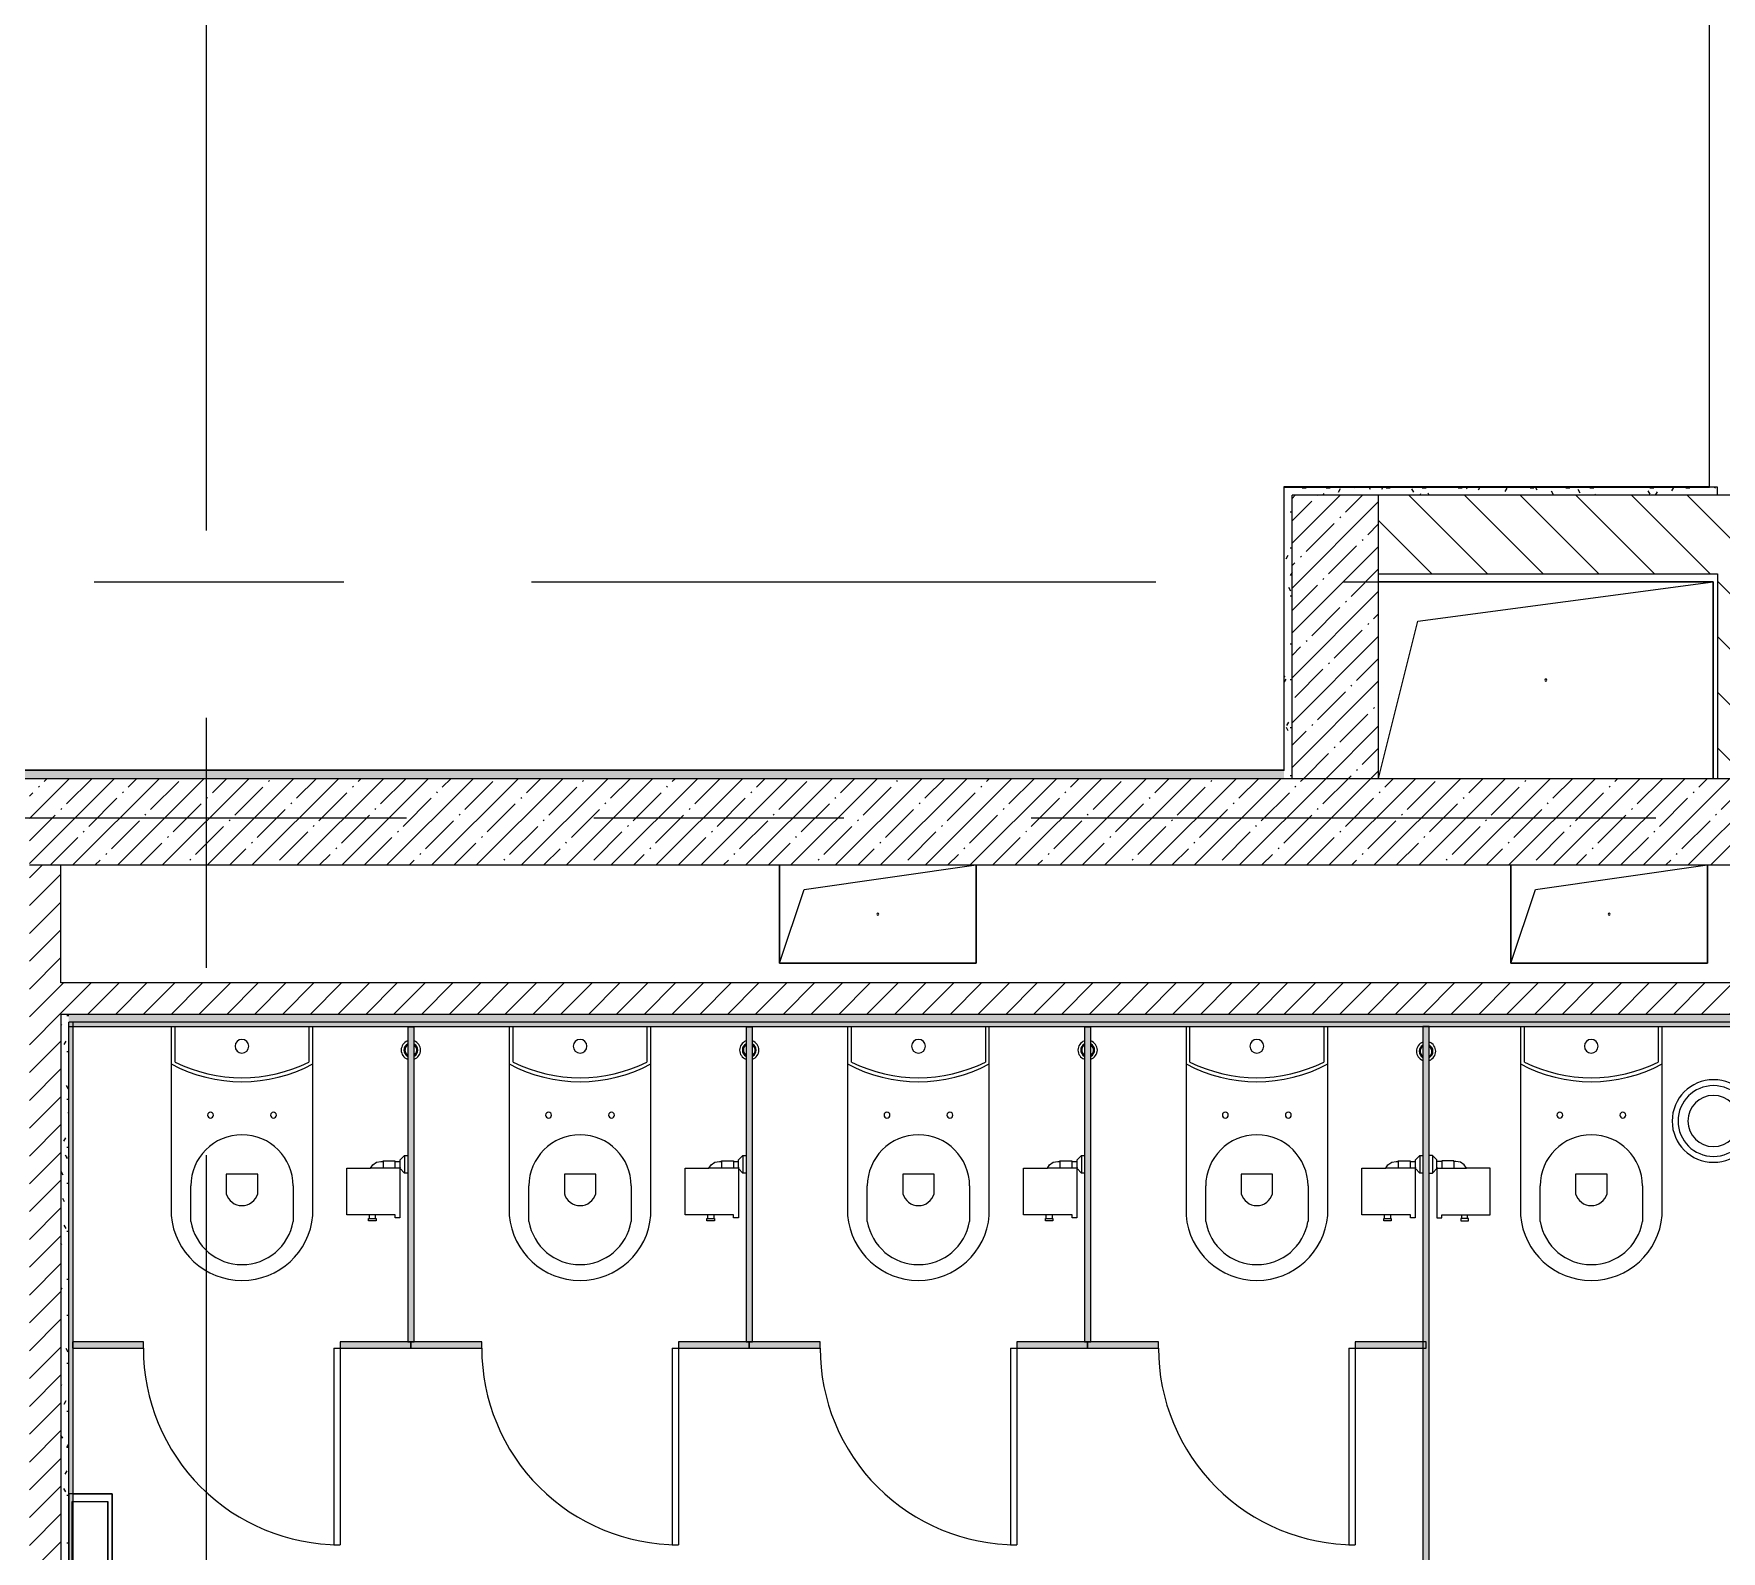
# Model space of a CAD drawing. Header units: millimetres. Extents: x 1322 to 199238, y -8553 to 29000.
# Drawn here: x 18690 to 22978, y 8635 to 12493 of the extents above; entities that cross this region are included whole.
import ezdxf

# ---------------------------------------------------------------- set-up
doc = ezdxf.new("R2010")
doc.units = ezdxf.units.MM
doc.linetypes.add('Осевая', pattern=[3175, 635, -476.25, 1587.5, -476.25])
for name, color, linetype, lineweight in [('A-DETL-GENF', 7, 'Continuous', 9), ('A-DOOR', 7, 'Continuous', 9), ('A-GENM', 7, 'Continuous', 9), ('A-GENM-1', 7, 'Continuous', 25), ('A-WALL', 7, 'Continuous', 9), ('I-WALL', 7, 'Continuous', 9), ('P-SANR-FIXT', 7, 'Continuous', 9), ('Оси-2', 7, 'Осевая', 9)]:
    doc.layers.add(name, color=color, linetype=linetype, lineweight=lineweight)
for name, color, linetype, lineweight, true_color in [('A-WALL-1', 7, 'Continuous', 9, 0x3c3c3c), ('A-WALL-FNSH-1', 7, 'Continuous', 9, 0x3c3c3c), ('I-FURN-1', 7, 'Continuous', 9, 0xf0f0f0)]:
    doc.layers.add(name, color=color, linetype=linetype, lineweight=lineweight, true_color=true_color)
pattern_1 = [(45, (-75531.326, 0), (-35.35534, 35.35534), [])]
pattern_2 = [(135, (-75531.33, 0), (-70.71068, -70.71068), [])]
pattern_3 = [(45, (-75531.33, 0), (-57.024626, 57.024626), []), (45, (-75474.3, 0), (-57.024626, 57.024626), [100.806, -20.161, 3.353, -16.808])]
pattern_4 = [(0, (-75531.326, 0), (121.92, 30.48), [10.058, -81.382, 10.058, -81.382, -487.68]), (0, (-75531.326, 0), (121.92, 30.48), [-182.88, 10.058, -172.822, 10.058, -81.382, -213.36]), (0, (-75531.326, 0), (121.92, 30.48), [-457.2, 10.058, -50.902, 10.058, -142.342]), (120, (-75485.606, 15.24), (-87.356454, 90.345817), [10.058, -81.382, 10.058, -81.382, -487.68]), (120, (-75485.606, 15.24), (-87.356454, 90.345817), [-182.88, 10.058, -172.822, 10.058, -81.382, -213.36]), (120, (-75485.606, 15.24), (-87.356454, 90.345817), [-457.2, 10.058, -50.902, 10.058, -142.342]), (240, (-75470.366, 76.2), (-34.563546, -120.825817), [10.058, -81.382, 10.058, -81.382, -487.68]), (240, (-75470.366, 76.2), (-34.563546, -120.825817), [-182.88, 10.058, -172.822, 10.058, -81.382, -213.36]), (240, (-75470.366, 76.2), (-34.563546, -120.825817), [-457.2, 10.058, -50.902, 10.058, -142.342])]

# ---------------------------------------------------------------- blocks, each defined once
blk = doc.blocks.new('131_Сантехническая перегородка 7 - СП-1-30858579-План размещения напольных электротехнических лючков и розеток 1 этажа в осях 23_1-33')
at = {"layer": 'A-GENM'}
blk.add_hatch(color=256, dxfattribs=at).paths.add_polyline_path([(2165.9, -8), (2165.9, 8), (-4.1, 8), (-4.1, -8), (1220.2, -8)])
at = {"layer": 'A-GENM', "flags": 128}
for points in [[(71.5, 8), (71.1, 8.5), (70.8, 9), (70.4, 9.5), (70, 9.9), (69.6, 10.4), (69.2, 10.8), (68.8, 11.2), (68.3, 11.6), (67.8, 12), (67.3, 12.3), (66.8, 12.7), (66.3, 13), (65.8, 13.3), (65.3, 13.6), (64.7, 13.8), (64.2, 14), (63.6, 14.3), (63, 14.4), (62.4, 14.6), (61.9, 14.7), (61.3, 14.9), (60.7, 14.9), (60.1, 15), (59.5, 15.1), (58.9, 15.1), (58.3, 15.1), (57.7, 15), (57.1, 15), (56.5, 14.9), (55.9, 14.8), (55.3, 14.7), (54.7, 14.5), (54.1, 14.4), (53.5, 14.2), (53, 13.9), (52.4, 13.7), (51.9, 13.4), (51.4, 13.2), (50.8, 12.9), (50.3, 12.5), (49.8, 12.2), (49.3, 11.8), (48.9, 11.4), (48.4, 11), (48, 10.6), (47.6, 10.2), (47.2, 9.7), (46.8, 9.3), (46.4, 8.8), (46.1, 8.3), (45.9, 8)], [(45.9, -8), (46.3, -8.5), (46.6, -9), (47, -9.5), (47.4, -9.9), (47.8, -10.4), (48.2, -10.8), (48.6, -11.2), (49.1, -11.6), (49.6, -12), (50, -12.3), (50.5, -12.7), (51.1, -13), (51.6, -13.3), (52.1, -13.6), (52.7, -13.8), (53.2, -14), (53.8, -14.3), (54.4, -14.4), (54.9, -14.6), (55.5, -14.7), (56.1, -14.9), (56.7, -14.9), (57.3, -15), (57.9, -15.1), (58.5, -15.1), (59.1, -15.1), (59.7, -15), (60.3, -15), (60.9, -14.9), (61.5, -14.8), (62.1, -14.7), (62.7, -14.5), (63.3, -14.4), (63.8, -14.2), (64.4, -13.9), (65, -13.7), (65.5, -13.4), (66, -13.2), (66.6, -12.9), (67.1, -12.5), (67.6, -12.2), (68, -11.8), (68.5, -11.4), (69, -11), (69.4, -10.6), (69.8, -10.2), (70.2, -9.7), (70.6, -9.3), (70.9, -8.8), (71.3, -8.3), (71.5, -8)]]:
    blk.add_lwpolyline(points, dxfattribs=at)
at = {"layer": 'A-GENM'}
for radius, start, end in [(24.6, 19.9113, 160.0887), (17.6, 28.9731, 151.0269), (15.1, 78.8699, 146.2189), (15.1, 33.7811, 53.124), (24.6, 199.9113, 340.0887), (17.6, 208.9731, 331.0269), (15.1, 213.7811, 233.124), (15.1, 258.8699, 326.2189)]:
    blk.add_arc((58.7, 0), radius, start, end, dxfattribs=at)
at = {"layer": 'A-GENM-1'}
for p, q in [((2165.9, 8), (-4.1, 8)), ((-4.1, 8), (-4.1, -8)), ((2165.9, -8), (2165.9, 8)), ((-4.1, -8), (2165.9, -8))]:
    blk.add_line(p, q, dxfattribs=at)
blk = doc.blocks.new('131_Сантехническая перегородка 6 - СП-1-30839354-План размещения напольных электротехнических лючков и розеток 1 этажа в осях 23_1-33')
at = {"layer": 'A-GENM'}
blk.add_hatch(color=256, dxfattribs=at).paths.add_polyline_path([(800, 8), (0, 8), (0, -8), (800, -8)])
at = {"layer": 'A-GENM', "flags": 128}
for points in [[(71.5, 8), (71.1, 8.5), (70.8, 9), (70.4, 9.5), (70, 9.9), (69.6, 10.4), (69.2, 10.8), (68.8, 11.2), (68.3, 11.6), (67.8, 12), (67.3, 12.3), (66.8, 12.7), (66.3, 13), (65.8, 13.3), (65.3, 13.6), (64.7, 13.8), (64.2, 14), (63.6, 14.3), (63, 14.4), (62.4, 14.6), (61.9, 14.7), (61.3, 14.9), (60.7, 14.9), (60.1, 15), (59.5, 15.1), (58.9, 15.1), (58.3, 15.1), (57.7, 15), (57.1, 15), (56.5, 14.9), (55.9, 14.8), (55.3, 14.7), (54.7, 14.5), (54.1, 14.4), (53.5, 14.2), (53, 13.9), (52.4, 13.7), (51.9, 13.4), (51.4, 13.2), (50.8, 12.9), (50.3, 12.5), (49.8, 12.2), (49.3, 11.8), (48.9, 11.4), (48.4, 11), (48, 10.6), (47.6, 10.2), (47.2, 9.7), (46.8, 9.3), (46.4, 8.8), (46.1, 8.3), (45.9, 8)], [(45.9, -8), (46.3, -8.5), (46.6, -9), (47, -9.5), (47.4, -9.9), (47.8, -10.4), (48.2, -10.8), (48.6, -11.2), (49.1, -11.6), (49.6, -12), (50, -12.3), (50.5, -12.7), (51.1, -13), (51.6, -13.3), (52.1, -13.6), (52.7, -13.8), (53.2, -14), (53.8, -14.3), (54.4, -14.4), (54.9, -14.6), (55.5, -14.7), (56.1, -14.9), (56.7, -14.9), (57.3, -15), (57.9, -15.1), (58.5, -15.1), (59.1, -15.1), (59.7, -15), (60.3, -15), (60.9, -14.9), (61.5, -14.8), (62.1, -14.7), (62.7, -14.5), (63.3, -14.4), (63.8, -14.2), (64.4, -13.9), (65, -13.7), (65.5, -13.4), (66, -13.2), (66.6, -12.9), (67.1, -12.5), (67.6, -12.2), (68, -11.8), (68.5, -11.4), (69, -11), (69.4, -10.6), (69.8, -10.2), (70.2, -9.7), (70.6, -9.3), (70.9, -8.8), (71.3, -8.3), (71.5, -8)]]:
    blk.add_lwpolyline(points, dxfattribs=at)
at = {"layer": 'A-GENM'}
for radius, start, end in [(24.6, 19.9113, 160.0887), (17.6, 28.9731, 151.0269), (15.1, 78.8699, 146.2189), (15.1, 33.7811, 53.124), (24.6, 199.9113, 340.0887), (17.6, 208.9731, 331.0269), (15.1, 213.7811, 233.124), (15.1, 258.8699, 326.2189)]:
    blk.add_arc((58.7, 0), radius, start, end, dxfattribs=at)
at = {"layer": 'A-GENM-1'}
for p, q in [((800, 8), (0, 8)), ((0, 8), (0, -8)), ((800, -8), (800, 8)), ((0, -8), (800, -8))]:
    blk.add_line(p, q, dxfattribs=at)
blk = doc.blocks.new('GM_Отверстие прямоугольное _в плите_ - Отверстие-V4-План размещения напольных электротехнических лючков и розеток 1 этажа в осях 23_1-33')
at = {"layer": 'A-GENM'}
for p, q in [((-250, -125), (-250, 125)), ((-250, 125), (-250, -125)), ((-187.5, 62.5), (250, 125)), ((250, 125), (250, -125)), ((250, -125), (250, 125)), ((-250, -125), (-187.5, 62.5)), ((250, -125), (-250, -125)), ((-250, -125), (250, -125))]:
    blk.add_line(p, q, dxfattribs=at)
for start, end in [(360, 180), (180, 360)]:
    blk.add_arc((0, 0), 2.5, start, end, dxfattribs=at)
blk = doc.blocks.new('131_Сантехническая перегородка_Дверь 5 - СД-1-30835617-План размещения напольных электротехнических лючков и розеток 1 этажа в осях 23_1-33')
at = {"layer": 'A-GENM'}
for points in [[(70, 8), (70, -8), (250, -8), (250, 8)], [(750, 8), (750, -8), (930, -8), (930, 8)]]:
    blk.add_hatch(color=256, dxfattribs=at).paths.add_polyline_path(points)
at = {"layer": 'A-DOOR'}
for p, q in [((266, 508), (250, 508)), ((250, 8), (250, 508)), ((266, 8), (266, 508)), ((266, 8), (250, 8))]:
    blk.add_line(p, q, dxfattribs=at)
blk.add_arc((250, 8), 500, 360, 90, dxfattribs=at)
at = {"layer": 'A-GENM-1'}
for p, q in [((250, 8), (70, 8)), ((70, 8), (70, -8)), ((250, -8), (250, 8)), ((930, 8), (750, 8)), ((750, 8), (750, -8)), ((930, -8), (930, 8)), ((70, -8), (250, -8)), ((750, -8), (930, -8))]:
    blk.add_line(p, q, dxfattribs=at)
blk = doc.blocks.new('GM_Отверстие прямоугольное _в плите_ - Отверстие-21716910-План размещения напольных электротехнических лючков и розеток 1 этажа в осях 23_1-33')
at = {"layer": 'A-GENM'}
for p, q in [((-425, 250), (425, 250)), ((425, 250), (-425, 250)), ((-325, 150), (425, 250)), ((425, 250), (425, -250)), ((425, -250), (425, 250)), ((-425, -250), (-325, 150))]:
    blk.add_line(p, q, dxfattribs=at)
for start, end in [(360, 180), (180, 360)]:
    blk.add_arc((0, 0), 2.5, start, end, dxfattribs=at)
blk = doc.blocks.new('Вешалка - 1_25-V85-План размещения напольных электротехнических лючков и розеток 1 этажа в осях 23_1-33')
at = {"layer": 'I-FURN-1'}
for p, q in [((350, 55), (-350, 55)), ((-350, 55), (-350, -55)), ((-350, -44), (-350, 55)), ((-350, 55), (340.3, 55)), ((-330.4, -46), (-330.4, 44.4)), ((-330.4, -44), (-330.4, 44.4)), ((-330.4, 44.4), (330.2, 44.4)), ((330.2, 44.4), (-330.4, 44.4)), ((330.2, 44.4), (330.2, -46)), ((330.2, -44.1), (330.2, 44.4)), ((350, -55), (350, 55)), ((-350, -55), (350, -55)), ((330.2, -46), (-330.4, -46))]:
    blk.add_line(p, q, dxfattribs=at)
blk = doc.blocks.new('WC Seat_2 with Cistern-Wall Based - SE22-33487382-План размещения напольных электротехнических лючков и розеток 1 этажа в осях 23_1-33')
at = {"layer": 'P-SANR-FIXT'}
for p, q in [((-55, 485.5), (-55, 100.5)), ((-5, 410.5), (-5, 500.5)), ((255, 500.5), (255, 410.5)), ((305, 100.5), (305, 485.5)), ((85, 430.5), (85, 380.5)), ((165, 380.5), (165, 430.5)), ((85, 380.5), (165, 380.5)), ((-55, 100.5), (-55, 5.5)), ((-45, 5.5), (-45, 95.6)), ((295, 95.6), (295, 5.5)), ((305, 5.5), (305, 100.5))]:
    blk.add_line(p, q, dxfattribs=at)
for centre, radius, start, end in [((125, 469.8), 180.7, 4.9791, 175.0209), ((125, 478.7), 131.8, 9.5273, 170.4727), ((125, 418.8), 41.7, 16.2602, 163.7398), ((125, 410.5), 130, 180, 360), ((45, 230.5), 7.5, 0, 180), ((45, 230.5), 7.5, 180, 360), ((205, 230.5), 7.5, 0, 180), ((205, 230.5), 7.5, 180, 360), ((125, -237), 382.5, 61.9275, 118.0725), ((125, -247), 382.5, 63.6122, 116.3878), ((125, 55.5), 17.5, 0, 180), ((125, 55.5), 17.5, 180, 360)]:
    blk.add_arc(centre, radius, start, end, dxfattribs=at)
blk = doc.blocks.new('мусорная корзина - Round_ Metal-30590745-План размещения напольных электротехнических лючков и розеток 1 этажа в осях 23_1-33')
at = {"layer": 'P-SANR-FIXT'}
for radius, start, end in [(105, 0, 180), (90, 360, 180), (65, 0, 180), (105, 180, 360), (90, 180, 360), (65, 180, 360)]:
    blk.add_arc((0, 0), radius, start, end, dxfattribs=at)
blk = doc.blocks.new('Sanitary_Toilet-Accessories_Gessi_Wall-mounted-paper-roll-holder-65449 - Chrome-30913797-План размещения напольных электротехнических лючков и розеток 1 этажа в осях 23_1-33')
at = {"layer": 'A-DETL-GENF'}
for p, q in [((112738.2, 9490.5), (112738.2, 9609.5)), ((112738.2, 9609.5), (112798.6, 9609.5)), ((112798.6, 9609.5), (112804.1, 9617.9)), ((112874, 9609.5), (112798.6, 9609.5)), ((112804.1, 9617.9), (112813.7, 9624.3)), ((112813.7, 9624.3), (112825, 9626.5)), ((112825, 9626.5), (112830.5, 9626.5)), ((112830.5, 9626.5), (112830.5, 9628)), ((112830.5, 9628), (112860.5, 9628)), ((112830.5, 9626.5), (112830.5, 9609.5)), ((112860.5, 9628), (112860.5, 9626.5)), ((112860.5, 9626.5), (112860.5, 9609.5)), ((112860.5, 9626.5), (112874, 9626.5)), ((112874, 9611.5), (112873.2, 9609.5)), ((112873.2, 9609.5), (112873.2, 9483)), ((112874, 9630), (112885, 9641.4)), ((112874, 9626.5), (112874, 9630)), ((112874, 9609.5), (112874, 9628)), ((112874, 9608), (112874, 9611.5)), ((112885, 9596.6), (112874, 9608)), ((112885, 9641.4), (112893, 9641.5)), ((112885, 9641.4), (112885, 9596.6)), ((112893, 9596.5), (112885, 9596.6)), ((112795.5, 9490.5), (112738.2, 9490.5)), ((112793.5, 9475.5), (112793.5, 9481.5)), ((112793.5, 9481.5), (112795.5, 9481.5)), ((112810.5, 9490.5), (112795.5, 9490.5)), ((112795.5, 9481.5), (112795.5, 9490.5)), ((112795.5, 9481.5), (112810.5, 9481.5)), ((112861.2, 9490.5), (112810.5, 9490.5)), ((112810.5, 9490.5), (112810.5, 9481.5)), ((112810.5, 9481.5), (112812.5, 9481.5)), ((112812.5, 9481.5), (112812.5, 9475.5)), ((112861.2, 9483), (112861.2, 9490.5)), ((112873.2, 9483), (112861.2, 9483)), ((112812.5, 9475.5), (112793.5, 9475.5))]:
    blk.add_line(p, q, dxfattribs=at)
blk = doc.blocks.new('Sanitary_Toilet-Accessories_Gessi_Wall-mounted-paper-roll-holder-65449 - Chrome-30916167-План размещения напольных электротехнических лючков и розеток 1 этажа в осях 23_1-33')
at = {"layer": 'A-DETL-GENF'}
for p, q in [((90170.5, 15765.9), (90170.5, 15705.6)), ((90289.5, 15765.9), (90170.5, 15765.9)), ((90289.5, 15708.6), (90289.5, 15765.9)), ((90162.1, 15700), (90155.7, 15690.4)), ((90170.5, 15705.6), (90162.1, 15700)), ((90170.5, 15630.1), (90170.5, 15705.6)), ((90289.5, 15693.6), (90289.5, 15708.6)), ((90298.5, 15708.6), (90289.5, 15708.6)), ((90298.5, 15710.6), (90298.5, 15708.6)), ((90304.5, 15710.6), (90298.5, 15710.6)), ((90298.5, 15708.6), (90298.5, 15693.6)), ((90304.5, 15691.6), (90304.5, 15710.6)), ((90152, 15673.6), (90152, 15643.6)), ((90153.5, 15673.6), (90152, 15673.6)), ((90155.7, 15690.4), (90153.5, 15679.1)), ((90153.5, 15679.1), (90153.5, 15673.6)), ((90153.5, 15673.6), (90170.5, 15673.6)), ((90289.5, 15693.6), (90298.5, 15693.6)), ((90289.5, 15642.9), (90289.5, 15693.6)), ((90298.5, 15693.6), (90298.5, 15691.6)), ((90298.5, 15691.6), (90304.5, 15691.6)), ((90138.6, 15619.1), (90138.5, 15611.1)), ((90150, 15630.1), (90138.6, 15619.1)), ((90138.6, 15619.1), (90183.4, 15619.1)), ((90153.5, 15630.1), (90150, 15630.1)), ((90152, 15643.6), (90153.5, 15643.6)), ((90170.5, 15630.1), (90152, 15630.1)), ((90153.5, 15643.6), (90170.5, 15643.6)), ((90153.5, 15643.6), (90153.5, 15630.1)), ((90168.5, 15630.1), (90170.5, 15630.9)), ((90172, 15630.1), (90168.5, 15630.1)), ((90170.5, 15630.9), (90297, 15630.9)), ((90183.4, 15619.1), (90172, 15630.1)), ((90183.5, 15611.1), (90183.4, 15619.1)), ((90297, 15642.9), (90289.5, 15642.9)), ((90297, 15630.9), (90297, 15642.9))]:
    blk.add_line(p, q, dxfattribs=at)

msp = doc.modelspace()

# ---------------------------------------------------------------- hatches: boundary and pattern name
at = {"layer": 'I-WALL'}
h = msp.add_hatch(dxfattribs=at)
h.set_pattern_fill('FP_4', color=256, style=0, pattern_type=2)
h.set_pattern_definition(pattern_2)
h.paths.add_polyline_path([(23168.7, 10600), (23168.7, 11320), (22968.7, 11320), (22968.7, 10600), (22980, 10600)])
h.paths.add_polyline_path([(23168.7, 13220), (23168.7, 13400), (22968.7, 13400), (22968.7, 13220)])
h = msp.add_hatch(dxfattribs=at)
h.set_pattern_fill('FP_31', color=256, style=0, pattern_type=2)
h.set_pattern_definition(pattern_4)
h.paths.add_polyline_path([(22968.7, 11320), (22968.7, 11340), (21867.7, 11340), (21867.7, 11320), (22315, 11320)])
h = msp.add_hatch(dxfattribs=at)
h.set_pattern_fill('FP_31', color=256, style=0, pattern_type=2)
h.set_pattern_definition(pattern_4)
h.paths.add_polyline_path([(21887.7, 10600), (21887.7, 11320), (21867.7, 11320), (21867.7, 10600)])
h = msp.add_hatch(dxfattribs=at)
h.set_pattern_fill('FP_2', color=256, style=0, pattern_type=2)
h.set_pattern_definition(pattern_3)
h.paths.add_polyline_path([(22107.7, 10600), (22107.7, 11320), (21887.7, 11320), (21887.7, 10600)])
h = msp.add_hatch(dxfattribs=at)
h.set_pattern_fill('FP_4', color=256, style=0, pattern_type=2)
h.set_pattern_definition(pattern_2)
h.paths.add_polyline_path([(22968.7, 11120), (22968.7, 11320), (22107.7, 11320), (22107.7, 11120), (22315, 11120)])
h = msp.add_hatch(dxfattribs=at)
h.set_pattern_fill('FP_31', color=256, style=0, pattern_type=2)
h.set_pattern_definition(pattern_4)
h.paths.add_polyline_path([(21867.7, 10600), (21866.7, 10620), (17928.7, 10620), (17928.7, 10600), (19654.9, 10600)])
h.paths.add_polyline_path([(16978.7, 10600), (16978.7, 10620), (15878.7, 10620), (15878.7, 10600)])
h.paths.add_polyline_path([(13827.7, 10600), (14428.7, 10600), (14428.7, 10620), (13827.7, 10620)])
h = msp.add_hatch(dxfattribs=at)
h.set_pattern_fill('FP_2', color=256, style=0, pattern_type=2)
h.set_pattern_definition(pattern_3)
h.paths.add_polyline_path([(26078.7, 10380), (26078.7, 10600), (18678.7, 10600), (18678.7, 10380), (25640.2, 10380)])
h = msp.add_hatch(dxfattribs=at)
h.set_pattern_fill('FP_3', color=256, style=0, pattern_type=2)
h.set_pattern_definition(pattern_1)
h.paths.add_polyline_path([(18758.7, 5400), (18758.7, 10380), (18678.7, 10380), (18678.7, 5400)])
h = msp.add_hatch(dxfattribs=at)
h.set_pattern_fill('FP_3', color=256, style=0, pattern_type=2)
h.set_pattern_definition(pattern_1)
h.paths.add_polyline_path([(25548.7, 10000), (25548.7, 10080), (18758.7, 10080), (18758.7, 10000), (24975.1, 10000)])
h = msp.add_hatch(dxfattribs=at)
h.set_pattern_fill('FP_31', color=256, style=0, pattern_type=2)
h.set_pattern_definition(pattern_4)
h.paths.add_polyline_path([(18758.7, 8060), (18778.7, 8060), (18778.7, 10000), (18758.7, 10000), (18758.7, 8744.7)])
h = msp.add_hatch(dxfattribs=at)
h.set_pattern_fill('FP_31', color=256, style=0, pattern_type=2)
h.set_pattern_definition(pattern_4)
h.paths.add_polyline_path([(25528.7, 9980), (25548.7, 9980), (25548.7, 10000), (18778.7, 10000), (18778.7, 9980), (25517.7, 9980)])
for points in [[(18778.7, 8080), (18789.7, 8080), (18789.7, 9980), (18778.7, 9980), (18778.7, 8081.3)], [(25528.7, 9969), (25528.7, 9980), (18778.7, 9980), (18778.7, 9969), (24975.1, 9969)]]:
    msp.add_hatch(color=256, dxfattribs=at).paths.add_polyline_path(points)

# ---------------------------------------------------------------- linework, layer by layer
at = {"layer": 'A-WALL'}
for p, q in [((21867.7, 10620), (21867.7, 11320)), ((21867.7, 10620), (17928.7, 10620)), ((25528.7, 9980), (18778.7, 9980))]:
    msp.add_line(p, q, dxfattribs=at)
at = {"layer": 'A-WALL-1'}
for p, q in [((22968.7, 11340), (22948.7, 11340)), ((22968.7, 11320), (22968.7, 11340)), ((23168.7, 11320), (21887.7, 11320)), ((21887.7, 10600), (21887.7, 11320)), ((22107.7, 10600), (22107.7, 11320)), ((22107.7, 11120), (22968.7, 11120)), ((22968.7, 11120), (22968.7, 10600)), ((17928.7, 10600), (28113.7, 10600)), ((17928.7, 10600), (21887.7, 10600)), ((18678.7, 10380), (26078.7, 10380)), ((18758.7, 10080), (18758.7, 10380)), ((25548.7, 10080), (18758.7, 10080)), ((18758.7, 10000), (18758.7, 5400)), ((25548.7, 10000), (18758.7, 10000)), ((18778.7, 8080), (18778.7, 9980))]:
    msp.add_line(p, q, dxfattribs=at)
at = {"layer": 'A-WALL-FNSH-1'}
for p, q in [((22947.7, 13380), (22947.7, 11340)), ((22948.7, 11340), (22948.7, 13220)), ((22948.7, 11341), (21866.7, 11341)), ((21866.7, 11341), (21866.7, 10621)), ((21867.7, 11340), (22948.7, 11340)), ((21867.7, 11320), (21867.7, 11340)), ((21866.7, 10621), (17928.7, 10621)), ((18778.7, 9969), (25528.7, 9969)), ((18789.7, 8091), (18789.7, 9980))]:
    msp.add_line(p, q, dxfattribs=at)
at = {"layer": 'Оси-2'}
for p, q in [((19128.7, 593.7), (19128.7, 19415.1)), ((9318.1, 11100), (44787.7, 11100)), ((10588.1, 10500), (44787.7, 10500))]:
    msp.add_line(p, q, dxfattribs=at)

# ---------------------------------------------------------------- block references
at = {"layer": 'A-GENM'}
for name, p in [('GM_Отверстие прямоугольное _в плите_ - Отверстие-21716910-План размещения напольных электротехнических лючков и розеток 1 этажа в осях 23_1-33', (22532.7, 10850)), ('GM_Отверстие прямоугольное _в плите_ - Отверстие-V4-План размещения напольных электротехнических лючков и розеток 1 этажа в осях 23_1-33', (20834.8, 10255)), ('GM_Отверстие прямоугольное _в плите_ - Отверстие-V4-План размещения напольных электротехнических лючков и розеток 1 этажа в осях 23_1-33', (22693.7, 10255))]:
    msp.add_blockref(name, p, dxfattribs=at)
for name, p, rotation in [('131_Сантехническая перегородка 6 - СП-1-30839354-План размещения напольных электротехнических лючков и розеток 1 этажа в осях 23_1-33', (19648.2, 9968), 270.0000000000007), ('131_Сантехническая перегородка 6 - СП-1-30839354-План размещения напольных электротехнических лючков и розеток 1 этажа в осях 23_1-33', (20508.2, 9968), 270.0000000000007), ('131_Сантехническая перегородка 6 - СП-1-30839354-План размещения напольных электротехнических лючков и розеток 1 этажа в осях 23_1-33', (21368.2, 9968), 270.0000000000007), ('131_Сантехническая перегородка 7 - СП-1-30858579-План размещения напольных электротехнических лючков и розеток 1 этажа в осях 23_1-33', (22228.2, 9964.9), 269.9999999999999), ('131_Сантехническая перегородка_Дверь 5 - СД-1-30835617-План размещения напольных электротехнических лючков и розеток 1 этажа в осях 23_1-33', (19718.2, 9160), 180), ('131_Сантехническая перегородка_Дверь 5 - СД-1-30835617-План размещения напольных электротехнических лючков и розеток 1 этажа в осях 23_1-33', (20578.2, 9160), 180), ('131_Сантехническая перегородка_Дверь 5 - СД-1-30835617-План размещения напольных электротехнических лючков и розеток 1 этажа в осях 23_1-33', (21438.2, 9160), 180), ('131_Сантехническая перегородка_Дверь 5 - СД-1-30835617-План размещения напольных электротехнических лючков и розеток 1 этажа в осях 23_1-33', (22298.2, 9160), 180)]:
    msp.add_blockref(name, p, dxfattribs=dict(at, rotation=rotation))
at = {"layer": 'I-FURN-1', "rotation": 270.0000000000007}
msp.add_blockref('Вешалка - 1_25-V85-План размещения напольных электротехнических лючков и розеток 1 этажа в осях 23_1-33', (18833.7, 8431.3), dxfattribs=at)
at = {"layer": 'P-SANR-FIXT'}
for name, p, rotation in [('WC Seat_2 with Cistern-Wall Based - SE22-33487382-План размещения напольных электротехнических лючков и розеток 1 этажа в осях 23_1-33', (19343.9, 9974.5), 180), ('WC Seat_2 with Cistern-Wall Based - SE22-33487382-План размещения напольных электротехнических лючков и розеток 1 этажа в осях 23_1-33', (20203.2, 9974.5), 180), ('WC Seat_2 with Cistern-Wall Based - SE22-33487382-План размещения напольных электротехнических лючков и розеток 1 этажа в осях 23_1-33', (21063.2, 9974.5), 180), ('WC Seat_2 with Cistern-Wall Based - SE22-33487382-План размещения напольных электротехнических лючков и розеток 1 этажа в осях 23_1-33', (21923.2, 9974.5), 180), ('WC Seat_2 with Cistern-Wall Based - SE22-33487382-План размещения напольных электротехнических лючков и розеток 1 этажа в осях 23_1-33', (22773.2, 9974.5), 180), ('Sanitary_Toilet-Accessories_Gessi_Wall-mounted-paper-roll-holder-65449 - Chrome-30916167-План размещения напольных электротехнических лючков и розеток 1 этажа в осях 23_1-33', (6625.1, 99780), 270.0000000000002)]:
    msp.add_blockref(name, p, dxfattribs=dict(at, rotation=rotation))
for name, p in [('мусорная корзина - Round_ Metal-30590745-План размещения напольных электротехнических лючков и розеток 1 этажа в осях 23_1-33', (22958.7, 9729)), ('Sanitary_Toilet-Accessories_Gessi_Wall-mounted-paper-roll-holder-65449 - Chrome-30913797-План размещения напольных электротехнических лючков и розеток 1 этажа в осях 23_1-33', (-93252.8, 0)), ('Sanitary_Toilet-Accessories_Gessi_Wall-mounted-paper-roll-holder-65449 - Chrome-30913797-План размещения напольных электротехнических лючков и розеток 1 этажа в осях 23_1-33', (-92392.8, 0)), ('Sanitary_Toilet-Accessories_Gessi_Wall-mounted-paper-roll-holder-65449 - Chrome-30913797-План размещения напольных электротехнических лючков и розеток 1 этажа в осях 23_1-33', (-91532.8, 0)), ('Sanitary_Toilet-Accessories_Gessi_Wall-mounted-paper-roll-holder-65449 - Chrome-30913797-План размещения напольных электротехнических лючков и розеток 1 этажа в осях 23_1-33', (-90672.8, 0))]:
    msp.add_blockref(name, p, dxfattribs=at)

doc.saveas('drawing.dxf')
